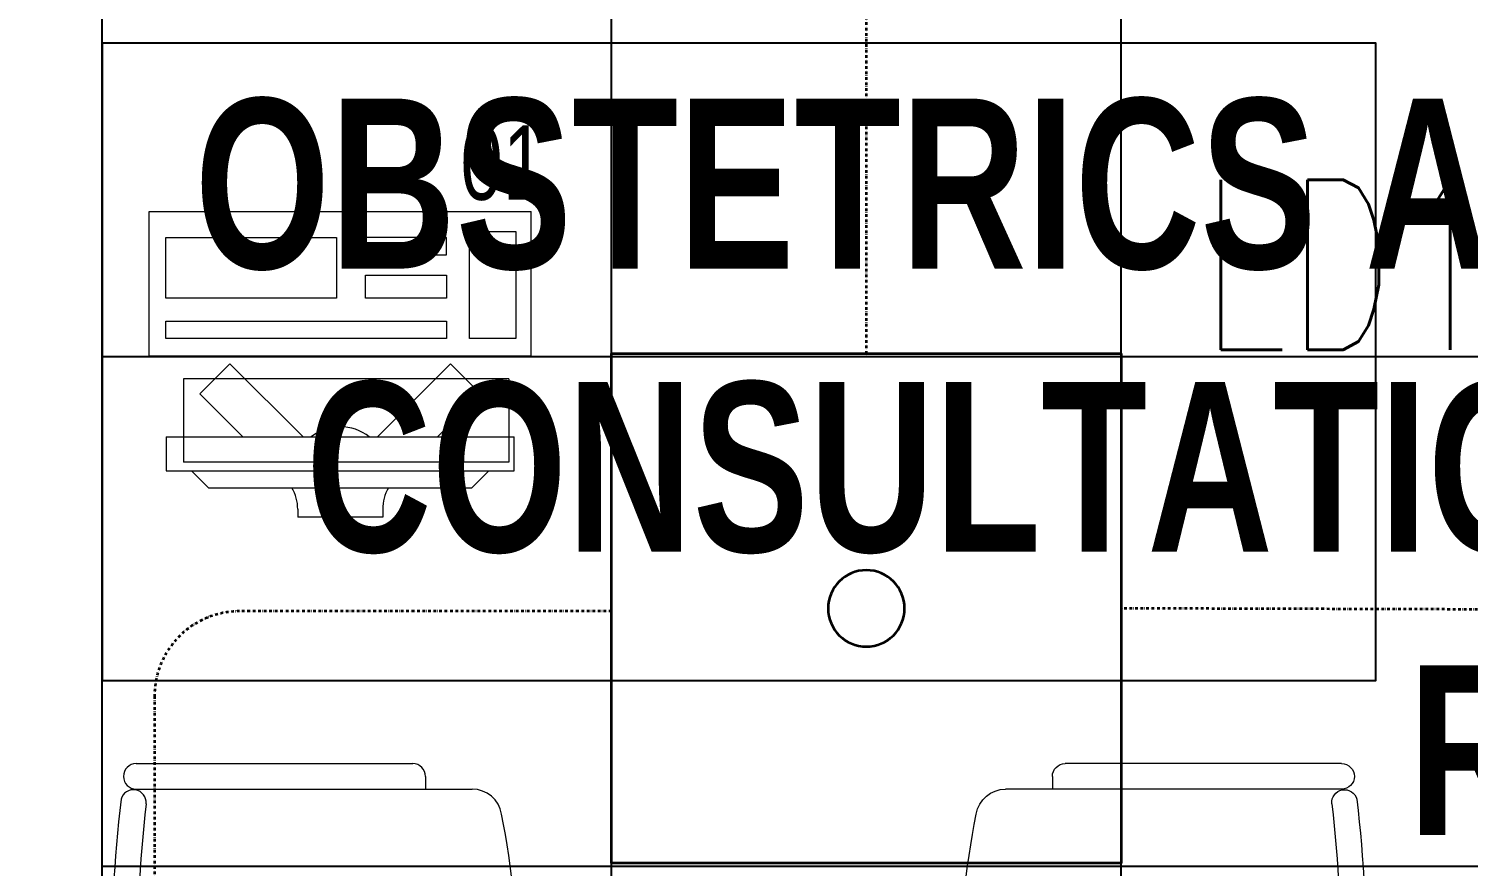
# Model space of a CAD drawing. Extents: x -12260 to 57327, y -29287 to 19916.
# Drawn here: x 25790 to 27485, y -4410 to -3424 of the extents above; entities that cross this region are included whole.
import ezdxf
from ezdxf.enums import TextEntityAlignment as Align

# ---------------------------------------------------------------- set-up
doc = ezdxf.new("R2010")
doc.units = 0
doc.header["$LTSCALE"] = 0.25
doc.linetypes.add('DASHDOT', pattern=[25.4, 12.7, -6.35, 0, -6.35])
for name, color, linetype, lineweight in [('01-First Floor$0$72_EGR_BASE_TEXT', 252, 'Continuous', 5), ('01-First Floor$0$72_EGR_EQP_TAG', 142, 'Continuous', 5), ('01-First Floor$0$LOADING', 253, 'Continuous', 5), ('01-First Floor$0$Walls', 251, 'Continuous', 5), ('E-LITE-CIRC-NUMB', 6, 'Continuous', 25), ('E-LITE-CLNG', 150, 'Continuous', 35), ('E-LITE-CLNG-CNDT', 6, 'DASHDOT', 35), ('E-LITE-CTRL', 6, 'Continuous', 25), ('E-LITE-IDEN', 6, 'Continuous', 25)]:
    doc.layers.add(name, color=color, linetype=linetype, lineweight=lineweight)
doc.layers.add('01-First Floor$0$FALSE CEILING', color=251, linetype='Continuous')
doc.layers.add('01-First Floor$0$TME-NON MEDICAL FURNITURE', color=242, linetype='Continuous')
doc.styles.add('01-First Floor$0$X3G_ENTITY_257CFD', font='swisscl.ttf', dxfattribs={"height": 200})
doc.styles.add('01-First Floor$0$X3G_ENTITY_9EC9', font='swisscl.ttf', dxfattribs={"height": 0.2})
doc.styles.add('DC_SIMPLEX', font='SIMPLEX.shx', dxfattribs={"width": 0.7})

# ---------------------------------------------------------------- blocks, each defined once
blk = doc.blocks.new('01-First Floor$0$GF21016-P')
at = {"layer": '01-First Floor$0$LOADING', "extrusion": (-1.24384e-09, -1.20261e-09, -1)}
for p, q in [((0.0128, 0.0179), (0.0128, 0.4136)), ((0.4628, 0.0179), (0.4628, 0.4136)), ((-0.0022, 0.3585), (0.0128, 0.3585)), ((0.4778, 0.3585), (0.4628, 0.3585)), ((-0.0172, 0.0179), (-0.0172, 0.3435)), ((0.4928, 0.0179), (0.4928, 0.3435)), ((0.4778, 0.0029), (0.4778, 0.0029))]:
    blk.add_line(p, q, dxfattribs=at)
for centre, radius, start, end in [((-0.2378, -0.5362), 1.0036, 78.7568, 101.2432), ((-0.0478, 0.4136), 0.035, 0, 80.6557), ((-0.4278, 0.4136), 0.035, 99.3443, 180), ((0.0022, 0.3435), 0.015, 0, 90), ((-0.4778, 0.3435), 0.015, 90, 180), ((0.0022, 0.0179), 0.015, 270, 0), ((0.0022, 0.0179), 0.015, 180, 270), ((-0.0284, 0.0145), 0.015, 284.3864, 95.5209), ((-0.2378, 1.8928), 1.8749, 263.6341, 276.3659), ((-0.4471, 0.0145), 0.015, 84.4791, 255.6136), ((-0.4778, 0.0179), 0.015, 270, 0), ((-0.4778, 0.0179), 0.015, 180, 270), ((-0.2378, 1.8734), 1.8855, 263.5119, 276.4881)]:
    blk.add_arc(centre, radius, start, end, dxfattribs=at)
blk = doc.blocks.new('01-First Floor$0$ITCWLS1-P')
at = {"layer": '01-First Floor$0$LOADING'}
for p, q in [((-0.17, 0.45), (-0.17, 0)), ((-0.17, 0.45), (0, 0.45)), ((0, 0.45), (0, 0)), ((-0.2651, 0.43, 0), (-0.3051, 0.43, 0)), ((-0.3051, 0.43, 0), (-0.3051, 0.02, 0)), ((-0.2651, 0.43, 0), (-0.2651, 0.02, 0)), ((-0.1496, 0.4305), (-0.1291, 0.4305)), ((-0.1291, 0.4305), (-0.1291, 0.4089)), ((-0.197, 0.4094), (-0.295, 0.4094)), ((-0.295, 0.0264), (-0.295, 0.4094)), ((-0.197, 0.0264), (-0.197, 0.4094)), ((-0.3251, 0.38, 0), (-0.3051, 0.4, 0)), ((-0.3251, 0.38, 0), (-0.3251, 0.07, 0)), ((-0.3503, 0.275), (-0.3596, 0.275)), ((-0.3596, 0.175), (-0.3596, 0.275)), ((-0.3503, 0.175), (-0.3596, 0.175)), ((-0.3251, 0.07, 0), (-0.3051, 0.05, 0)), ((-0.3051, 0.02, 0), (-0.2651, 0.02, 0)), ((-0.197, 0.0264), (-0.295, 0.0264)), ((-0.17, 0), (0, 0))]:
    blk.add_line(p, q, dxfattribs=at)
at = {"layer": '01-First Floor$0$LOADING', "extrusion": (2.48281e-10, 3.18408e-10, -1)}
for p, q in [((-0.2651, 0.3395), (-0.2144, 0.3902)), ((-0.1791, 0.3548), (-0.2144, 0.3902)), ((-0.2651, 0.2688), (-0.1791, 0.3548))]:
    blk.add_line(p, q, dxfattribs=at)
at = {"layer": '01-First Floor$0$LOADING', "extrusion": (2.48281e-10, -3.18408e-10, -1)}
for p, q in [((-0.2651, 0.1812), (-0.1791, 0.0952)), ((-0.2651, 0.1105), (-0.2144, 0.0598)), ((-0.1791, 0.0952), (-0.2144, 0.0598))]:
    blk.add_line(p, q, dxfattribs=at)
at = {"layer": '01-First Floor$0$LOADING'}
for points in [[(-0.1291, 0.4089), (-0.1291, 0.1), (-0.1496, 0.1), (-0.1496, 0.4305)], [(-0.1496, 0.1), (-0.1496, 0.1), (-0.1496, 0.1), (-0.1496, 0.1), (-0.1496, 0.1), (-0.1496, 0.1), (-0.1496, 0.1), (-0.1496, 0.1), (-0.1496, 0.1)], [(-0.1496, 0.1), (-0.1496, 0.1), (-0.1496, 0.1), (-0.1496, 0.1), (-0.1496, 0.1), (-0.1496, 0.1), (-0.1496, 0.1), (-0.1496, 0.1), (-0.1496, 0.1), (-0.1496, 0.1), (-0.1496, 0.1), (-0.1496, 0.1), (-0.1496, 0.1), (-0.1496, 0.1), (-0.1496, 0.1), (-0.1496, 0.1), (-0.1496, 0.1), (-0.1496, 0.1)], [(-0.1496, 0.1), (-0.1496, 0.1), (-0.1496, 0.1), (-0.1496, 0.1), (-0.1496, 0.1), (-0.1496, 0.1), (-0.1496, 0.1), (-0.1496, 0.1), (-0.1496, 0.1), (-0.1496, 0.1)], [(-0.1496, 0.1), (-0.1496, 0.1), (-0.1496, 0.1), (-0.1496, 0.1), (-0.1496, 0.1), (-0.1496, 0.1), (-0.1496, 0.1)], [(-0.1496, 0.1), (-0.1496, 0.1), (-0.1496, 0.1), (-0.1496, 0.1), (-0.1496, 0.1), (-0.1496, 0.1), (-0.1496, 0.1), (-0.1496, 0.1), (-0.1496, 0.1), (-0.1496, 0.1)], [(-0.1496, 0.1), (-0.1496, 0.1), (-0.1496, 0.1), (-0.1496, 0.1), (-0.1496, 0.1), (-0.1496, 0.1), (-0.1496, 0.1), (-0.1496, 0.1), (-0.1496, 0.1), (-0.1496, 0.1), (-0.1496, 0.1), (-0.1496, 0.1), (-0.1496, 0.1), (-0.1496, 0.1), (-0.1496, 0.1)], [(-0.1496, 0.1), (-0.1496, 0.1), (-0.1496, 0.1), (-0.1496, 0.1), (-0.1496, 0.1), (-0.1496, 0.1), (-0.1496, 0.1), (-0.1496, 0.1), (-0.1496, 0.1), (-0.1496, 0.1)], [(-0.1496, 0.1), (-0.1496, 0.1), (-0.1496, 0.1), (-0.1496, 0.1), (-0.1496, 0.1), (-0.1496, 0.1), (-0.1496, 0.1), (-0.1496, 0.1), (-0.1496, 0.1), (-0.1496, 0.1)], [(-0.1496, 0.1), (-0.1496, 0.1), (-0.1496, 0.1), (-0.1496, 0.1), (-0.1496, 0.1), (-0.1496, 0.1), (-0.1496, 0.1), (-0.1496, 0.1), (-0.1496, 0.1), (-0.1496, 0.1), (-0.1496, 0.1), (-0.1496, 0.1), (-0.1496, 0.1), (-0.1496, 0.1), (-0.1496, 0.1), (-0.1496, 0.1), (-0.1496, 0.1), (-0.1496, 0.1), (-0.1496, 0.1), (-0.1496, 0.1), (-0.1496, 0.1), (-0.1496, 0.1), (-0.1496, 0.1), (-0.1496, 0.1), (-0.1496, 0.1), (-0.1496, 0.1), (-0.1496, 0.1), (-0.1496, 0.1), (-0.1496, 0.1), (-0.1496, 0.1), (-0.1496, 0.1), (-0.1496, 0.1), (-0.1496, 0.1), (-0.1496, 0.1), (-0.1496, 0.1), (-0.1496, 0.1), (-0.1496, 0.1), (-0.1496, 0.1), (-0.1496, 0.1), (-0.1496, 0.1), (-0.1496, 0.1), (-0.1496, 0.1), (-0.1496, 0.1), (-0.1496, 0.1), (-0.1496, 0.1), (-0.1496, 0.1), (-0.1496, 0.1), (-0.1496, 0.1), (-0.1496, 0.1), (-0.1496, 0.1), (-0.1496, 0.1), (-0.1496, 0.1), (-0.1496, 0.1), (-0.1496, 0.1)], [(-0.1496, 0.1), (-0.1496, 0.1), (-0.1496, 0.1), (-0.1496, 0.1), (-0.1496, 0.1), (-0.1496, 0.1), (-0.1496, 0.1), (-0.1496, 0.1), (-0.1496, 0.1), (-0.1496, 0.1), (-0.1496, 0.1), (-0.1496, 0.1), (-0.1496, 0.1), (-0.1496, 0.1), (-0.1496, 0.1), (-0.1496, 0.1), (-0.1496, 0.1), (-0.1496, 0.1), (-0.1496, 0.1), (-0.1496, 0.1), (-0.1496, 0.1), (-0.1496, 0.1), (-0.1496, 0.1), (-0.1496, 0.1), (-0.1496, 0.1), (-0.1496, 0.1), (-0.1496, 0.1), (-0.1496, 0.1), (-0.1496, 0.1), (-0.1496, 0.1), (-0.1496, 0.1), (-0.1496, 0.1), (-0.1496, 0.1), (-0.1496, 0.1), (-0.1496, 0.1), (-0.1496, 0.1), (-0.1496, 0.1), (-0.1496, 0.1), (-0.1496, 0.1), (-0.1496, 0.1), (-0.1496, 0.1), (-0.1496, 0.1), (-0.1496, 0.1), (-0.1496, 0.1), (-0.1496, 0.1), (-0.1496, 0.1), (-0.1496, 0.1), (-0.1496, 0.1), (-0.1496, 0.1), (-0.1496, 0.1), (-0.1496, 0.1), (-0.1496, 0.1), (-0.1496, 0.1), (-0.1496, 0.1), (-0.1496, 0.1), (-0.1496, 0.1), (-0.1496, 0.1), (-0.1496, 0.1), (-0.1496, 0.1), (-0.1496, 0.1), (-0.1496, 0.1), (-0.1496, 0.1), (-0.1496, 0.1), (-0.1496, 0.1), (-0.1496, 0.1), (-0.1496, 0.1), (-0.1496, 0.1), (-0.1496, 0.1), (-0.1496, 0.1), (-0.1496, 0.1), (-0.1496, 0.1), (-0.1496, 0.1), (-0.1496, 0.1), (-0.1496, 0.1), (-0.1496, 0.1), (-0.1496, 0.1), (-0.1496, 0.1), (-0.1496, 0.1), (-0.1496, 0.1), (-0.1496, 0.1), (-0.1496, 0.1), (-0.1496, 0.1), (-0.1496, 0.1), (-0.1496, 0.1), (-0.1496, 0.1), (-0.1496, 0.1), (-0.1496, 0.1), (-0.1496, 0.1), (-0.1496, 0.1)], [(-0.1496, 0.1), (-0.1496, 0.1), (-0.1496, 0.1), (-0.1496, 0.1), (-0.1496, 0.1), (-0.1496, 0.1), (-0.1496, 0.1), (-0.1496, 0.1), (-0.1496, 0.1), (-0.1496, 0.1), (-0.1496, 0.1), (-0.1496, 0.1)], [(-0.1496, 0.1), (-0.1496, 0.1), (-0.1496, 0.1), (-0.1496, 0.1), (-0.1496, 0.1), (-0.1496, 0.1), (-0.1496, 0.1)], [(-0.1496, 0.1), (-0.1496, 0.1), (-0.1496, 0.1), (-0.1496, 0.1), (-0.1496, 0.1), (-0.1496, 0.1), (-0.1496, 0.1), (-0.1496, 0.1), (-0.1496, 0.1), (-0.1496, 0.1), (-0.1496, 0.1), (-0.1496, 0.1), (-0.1496, 0.1), (-0.1496, 0.1), (-0.1496, 0.1), (-0.1496, 0.1), (-0.1496, 0.1)], [(-0.1496, 0.1), (-0.1496, 0.1), (-0.1496, 0.1), (-0.1496, 0.1), (-0.1496, 0.1), (-0.1496, 0.1), (-0.1496, 0.1), (-0.1496, 0.1), (-0.1496, 0.1), (-0.1496, 0.1), (-0.1496, 0.1), (-0.1496, 0.1), (-0.1496, 0.1), (-0.1496, 0.1), (-0.1496, 0.1), (-0.1496, 0.1), (-0.1496, 0.1), (-0.1496, 0.1), (-0.1496, 0.1), (-0.1496, 0.1), (-0.1496, 0.1), (-0.1496, 0.1), (-0.1496, 0.1), (-0.1496, 0.1), (-0.1496, 0.1), (-0.1496, 0.1), (-0.1496, 0.1), (-0.1496, 0.1), (-0.1496, 0.1), (-0.1496, 0.1), (-0.1496, 0.1), (-0.1496, 0.1), (-0.1496, 0.1), (-0.1496, 0.1), (-0.1496, 0.1), (-0.1496, 0.1), (-0.1496, 0.1), (-0.1496, 0.1), (-0.1496, 0.1), (-0.1496, 0.1), (-0.1496, 0.1), (-0.1496, 0.1), (-0.1496, 0.1), (-0.1496, 0.1), (-0.1496, 0.1), (-0.1496, 0.1), (-0.1496, 0.1), (-0.1496, 0.1), (-0.1496, 0.1), (-0.1496, 0.1), (-0.1496, 0.1), (-0.1496, 0.1), (-0.1496, 0.1), (-0.1496, 0.1), (-0.1496, 0.1), (-0.1496, 0.1), (-0.1496, 0.1), (-0.1496, 0.1), (-0.1496, 0.1), (-0.1496, 0.1), (-0.1496, 0.1), (-0.1496, 0.1), (-0.1496, 0.1), (-0.1496, 0.1), (-0.1496, 0.1), (-0.1496, 0.1), (-0.1496, 0.1), (-0.1496, 0.1), (-0.1496, 0.1), (-0.1496, 0.1), (-0.1496, 0.1), (-0.1496, 0.1), (-0.1496, 0.1), (-0.1496, 0.1), (-0.1496, 0.1), (-0.1496, 0.1), (-0.1496, 0.1), (-0.1496, 0.1), (-0.1496, 0.1), (-0.1496, 0.1), (-0.1496, 0.1), (-0.1496, 0.1), (-0.1496, 0.1), (-0.1496, 0.1), (-0.1496, 0.1), (-0.1496, 0.1), (-0.1496, 0.1), (-0.1496, 0.1), (-0.1496, 0.1), (-0.1496, 0.1), (-0.1496, 0.1), (-0.1496, 0.1), (-0.1496, 0.1), (-0.1496, 0.1), (-0.1496, 0.1), (-0.1496, 0.1), (-0.1496, 0.1), (-0.1496, 0.1), (-0.1496, 0.1), (-0.1496, 0.1), (-0.1496, 0.1), (-0.1496, 0.1), (-0.1496, 0.1), (-0.1496, 0.1), (-0.1496, 0.1), (-0.1496, 0.1), (-0.1496, 0.1), (-0.1496, 0.1), (-0.1496, 0.1), (-0.1496, 0.1), (-0.1496, 0.1)], [(-0.1496, 0.1), (-0.1496, 0.1), (-0.1496, 0.1), (-0.1496, 0.1), (-0.1496, 0.1), (-0.1496, 0.1), (-0.1496, 0.1), (-0.1496, 0.1)]]:
    blk.add_lwpolyline(points, dxfattribs=at)
for points in [[(-0.1019, 0.4305), (-0.0304, 0.4305), (-0.0304, 0.2294), (-0.1019, 0.2294)], [(-0.1019, 0.1954), (-0.0747, 0.1954), (-0.0747, 0.1), (-0.1019, 0.1)], [(-0.0304, 0.1954), (-0.0508, 0.1954), (-0.0508, 0.1), (-0.0304, 0.1)], [(-0.1496, 0.1), (-0.1496, 0.1), (-0.1496, 0.1), (-0.1496, 0.1), (-0.1496, 0.1), (-0.1496, 0.1), (-0.1496, 0.1), (-0.1496, 0.1), (-0.1496, 0.1), (-0.1496, 0.1), (-0.1496, 0.1), (-0.1496, 0.1), (-0.1496, 0.1), (-0.1496, 0.1), (-0.1496, 0.1), (-0.1496, 0.1), (-0.1496, 0.1), (-0.1496, 0.1), (-0.1496, 0.1), (-0.1496, 0.1), (-0.1496, 0.1), (-0.1496, 0.1), (-0.1496, 0.1), (-0.1496, 0.1), (-0.1496, 0.1), (-0.1496, 0.1), (-0.1496, 0.1), (-0.1496, 0.1), (-0.1496, 0.1), (-0.1496, 0.1), (-0.1496, 0.1), (-0.1496, 0.1), (-0.1496, 0.1), (-0.1496, 0.1), (-0.1496, 0.1), (-0.1496, 0.1), (-0.1496, 0.1), (-0.1496, 0.1), (-0.1496, 0.1), (-0.1496, 0.1), (-0.1496, 0.1), (-0.1496, 0.1), (-0.1496, 0.1), (-0.1496, 0.1), (-0.1496, 0.1), (-0.1496, 0.1), (-0.1496, 0.1), (-0.1496, 0.1), (-0.1496, 0.1), (-0.1496, 0.1), (-0.1496, 0.1), (-0.1496, 0.1), (-0.1496, 0.1), (-0.1496, 0.1), (-0.1496, 0.1), (-0.1496, 0.1), (-0.1496, 0.1), (-0.1496, 0.1), (-0.1496, 0.1), (-0.1496, 0.1), (-0.1496, 0.1), (-0.1496, 0.1), (-0.1496, 0.1), (-0.1496, 0.1), (-0.1496, 0.1), (-0.1496, 0.1), (-0.1496, 0.1), (-0.1496, 0.1), (-0.1496, 0.1), (-0.1496, 0.1), (-0.1496, 0.1), (-0.1496, 0.1), (-0.1496, 0.1), (-0.1496, 0.1), (-0.1496, 0.1), (-0.1496, 0.1), (-0.1496, 0.1), (-0.1496, 0.1), (-0.1496, 0.1), (-0.1496, 0.1), (-0.1496, 0.1), (-0.1496, 0.1), (-0.1496, 0.1), (-0.1496, 0.1), (-0.1496, 0.1), (-0.1496, 0.1), (-0.1496, 0.1), (-0.1496, 0.1), (-0.1496, 0.1), (-0.1496, 0.1), (-0.1496, 0.1), (-0.1496, 0.1), (-0.1496, 0.1), (-0.1496, 0.1), (-0.1496, 0.1), (-0.1496, 0.1), (-0.1496, 0.1), (-0.1496, 0.1), (-0.1496, 0.1), (-0.1496, 0.1), (-0.1496, 0.1), (-0.1496, 0.1), (-0.1496, 0.1), (-0.1496, 0.1), (-0.1496, 0.1), (-0.1496, 0.1), (-0.1496, 0.1), (-0.1496, 0.1), (-0.1496, 0.1), (-0.1496, 0.1), (-0.1496, 0.1), (-0.1496, 0.1), (-0.1496, 0.1), (-0.1496, 0.1), (-0.1496, 0.1), (-0.1496, 0.1), (-0.1496, 0.1), (-0.1496, 0.1), (-0.1496, 0.1), (-0.1496, 0.1), (-0.1496, 0.1), (-0.1496, 0.1), (-0.1496, 0.1), (-0.1496, 0.1), (-0.1496, 0.1), (-0.1496, 0.1), (-0.1496, 0.1), (-0.1496, 0.1), (-0.1496, 0.1), (-0.1496, 0.1), (-0.1496, 0.1), (-0.1496, 0.1), (-0.1496, 0.1), (-0.1496, 0.1), (-0.1496, 0.1), (-0.1496, 0.1), (-0.1496, 0.1), (-0.1496, 0.1), (-0.1496, 0.1), (-0.1496, 0.1), (-0.1496, 0.1), (-0.1496, 0.1), (-0.1496, 0.1), (-0.1496, 0.1), (-0.1496, 0.1), (-0.1496, 0.1), (-0.1496, 0.1), (-0.1496, 0.1), (-0.1496, 0.1), (-0.1496, 0.1), (-0.1496, 0.1), (-0.1496, 0.1), (-0.1496, 0.1), (-0.1496, 0.1), (-0.1496, 0.1), (-0.1496, 0.1), (-0.1496, 0.1), (-0.1496, 0.1), (-0.1496, 0.1), (-0.1496, 0.1), (-0.1496, 0.1), (-0.1496, 0.1), (-0.1496, 0.1), (-0.1496, 0.1), (-0.1496, 0.1), (-0.1496, 0.1), (-0.1496, 0.1), (-0.1496, 0.1), (-0.1496, 0.1), (-0.1496, 0.1), (-0.1496, 0.1), (-0.1496, 0.1), (-0.1496, 0.1), (-0.1496, 0.1), (-0.1496, 0.1), (-0.1496, 0.1), (-0.1496, 0.1), (-0.1496, 0.1), (-0.1496, 0.1), (-0.1496, 0.1), (-0.1496, 0.1), (-0.1496, 0.1), (-0.1496, 0.1), (-0.1496, 0.1), (-0.1496, 0.1), (-0.1496, 0.1), (-0.1496, 0.1), (-0.1496, 0.1), (-0.1496, 0.1), (-0.1496, 0.1), (-0.1496, 0.1), (-0.1496, 0.1), (-0.1496, 0.1), (-0.1496, 0.1), (-0.1496, 0.1), (-0.1496, 0.1), (-0.1496, 0.1), (-0.1496, 0.1), (-0.1496, 0.1), (-0.1496, 0.1), (-0.1496, 0.1), (-0.1496, 0.1), (-0.1496, 0.1), (-0.1496, 0.1), (-0.1496, 0.1), (-0.1496, 0.1), (-0.1496, 0.1), (-0.1496, 0.1), (-0.1496, 0.1), (-0.1496, 0.1), (-0.1496, 0.1), (-0.1496, 0.1), (-0.1496, 0.1), (-0.1496, 0.1), (-0.1496, 0.1), (-0.1496, 0.1), (-0.1496, 0.1), (-0.1496, 0.1), (-0.1496, 0.1), (-0.1496, 0.1), (-0.1496, 0.1), (-0.1496, 0.1), (-0.1496, 0.1), (-0.1496, 0.1), (-0.1496, 0.1), (-0.1496, 0.1), (-0.1496, 0.1), (-0.1496, 0.1), (-0.1496, 0.1), (-0.1496, 0.1), (-0.1496, 0.1), (-0.1496, 0.1), (-0.1496, 0.1), (-0.1496, 0.1), (-0.1496, 0.1), (-0.1496, 0.1), (-0.1496, 0.1), (-0.1496, 0.1), (-0.1496, 0.1), (-0.1496, 0.1), (-0.1496, 0.1), (-0.1496, 0.1), (-0.1496, 0.1), (-0.1496, 0.1), (-0.1496, 0.1), (-0.1496, 0.1), (-0.1496, 0.1), (-0.1496, 0.1), (-0.1496, 0.1), (-0.1496, 0.1), (-0.1496, 0.1), (-0.1496, 0.1), (-0.1496, 0.1), (-0.1496, 0.1), (-0.1496, 0.1), (-0.1496, 0.1), (-0.1496, 0.1), (-0.1496, 0.1), (-0.1496, 0.1), (-0.1496, 0.1), (-0.1496, 0.1), (-0.1496, 0.1), (-0.1496, 0.1), (-0.1496, 0.1), (-0.1496, 0.1), (-0.1496, 0.1), (-0.1496, 0.1), (-0.1496, 0.1), (-0.1496, 0.1), (-0.1496, 0.1), (-0.1496, 0.1), (-0.1496, 0.1), (-0.1496, 0.1), (-0.1496, 0.1), (-0.1496, 0.1), (-0.1496, 0.1), (-0.1496, 0.1)], [(-0.1496, 0.1), (-0.1496, 0.1), (-0.1496, 0.1), (-0.1496, 0.1), (-0.1496, 0.1), (-0.1496, 0.1), (-0.1496, 0.1), (-0.1496, 0.1), (-0.1496, 0.1), (-0.1496, 0.1), (-0.1496, 0.1), (-0.1496, 0.1), (-0.1496, 0.1), (-0.1496, 0.1), (-0.1496, 0.1), (-0.1496, 0.1), (-0.1496, 0.1), (-0.1496, 0.1), (-0.1496, 0.1), (-0.1496, 0.1), (-0.1496, 0.1), (-0.1496, 0.1), (-0.1496, 0.1), (-0.1496, 0.1), (-0.1496, 0.1), (-0.1496, 0.1), (-0.1496, 0.1), (-0.1496, 0.1), (-0.1496, 0.1), (-0.1496, 0.1), (-0.1496, 0.1), (-0.1496, 0.1), (-0.1496, 0.1), (-0.1496, 0.1), (-0.1496, 0.1), (-0.1496, 0.1), (-0.1496, 0.1), (-0.1496, 0.1), (-0.1496, 0.1), (-0.1496, 0.1), (-0.1496, 0.1), (-0.1496, 0.1), (-0.1496, 0.1), (-0.1496, 0.1), (-0.1496, 0.1), (-0.1496, 0.1), (-0.1496, 0.1), (-0.1496, 0.1), (-0.1496, 0.1), (-0.1496, 0.1), (-0.1496, 0.1), (-0.1496, 0.1), (-0.1496, 0.1), (-0.1496, 0.1), (-0.1496, 0.1), (-0.1496, 0.1), (-0.1496, 0.1), (-0.1496, 0.1), (-0.1496, 0.1), (-0.1496, 0.1), (-0.1496, 0.1), (-0.1496, 0.1), (-0.1496, 0.1), (-0.1496, 0.1), (-0.1496, 0.1), (-0.1496, 0.1), (-0.1496, 0.1), (-0.1496, 0.1), (-0.1496, 0.1), (-0.1496, 0.1), (-0.1496, 0.1), (-0.1496, 0.1), (-0.1496, 0.1), (-0.1496, 0.1), (-0.1496, 0.1), (-0.1496, 0.1), (-0.1496, 0.1), (-0.1496, 0.1), (-0.1496, 0.1), (-0.1496, 0.1), (-0.1496, 0.1), (-0.1496, 0.1), (-0.1496, 0.1), (-0.1496, 0.1), (-0.1496, 0.1), (-0.1496, 0.1), (-0.1496, 0.1), (-0.1496, 0.1), (-0.1496, 0.1), (-0.1496, 0.1), (-0.1496, 0.1), (-0.1496, 0.1), (-0.1496, 0.1), (-0.1496, 0.1), (-0.1496, 0.1), (-0.1496, 0.1), (-0.1496, 0.1), (-0.1496, 0.1), (-0.1496, 0.1), (-0.1496, 0.1), (-0.1496, 0.1), (-0.1496, 0.1), (-0.1496, 0.1), (-0.1496, 0.1), (-0.1496, 0.1), (-0.1496, 0.1), (-0.1496, 0.1), (-0.1496, 0.1), (-0.1496, 0.1), (-0.1496, 0.1), (-0.1496, 0.1), (-0.1496, 0.1), (-0.1496, 0.1), (-0.1496, 0.1), (-0.1496, 0.1), (-0.1496, 0.1), (-0.1496, 0.1), (-0.1496, 0.1), (-0.1496, 0.1), (-0.1496, 0.1), (-0.1496, 0.1), (-0.1496, 0.1), (-0.1496, 0.1), (-0.1496, 0.1), (-0.1496, 0.1), (-0.1496, 0.1), (-0.1496, 0.1), (-0.1496, 0.1), (-0.1496, 0.1), (-0.1496, 0.1), (-0.1496, 0.1), (-0.1496, 0.1), (-0.1496, 0.1), (-0.1496, 0.1), (-0.1496, 0.1), (-0.1496, 0.1), (-0.1496, 0.1), (-0.1496, 0.1), (-0.1496, 0.1), (-0.1496, 0.1), (-0.1496, 0.1), (-0.1496, 0.1), (-0.1496, 0.1), (-0.1496, 0.1), (-0.1496, 0.1), (-0.1496, 0.1), (-0.1496, 0.1), (-0.1496, 0.1), (-0.1496, 0.1), (-0.1496, 0.1), (-0.1496, 0.1), (-0.1496, 0.1), (-0.1496, 0.1), (-0.1496, 0.1), (-0.1496, 0.1), (-0.1496, 0.1), (-0.1496, 0.1), (-0.1496, 0.1), (-0.1496, 0.1), (-0.1496, 0.1), (-0.1496, 0.1), (-0.1496, 0.1), (-0.1496, 0.1), (-0.1496, 0.1), (-0.1496, 0.1), (-0.1496, 0.1), (-0.1496, 0.1), (-0.1496, 0.1), (-0.1496, 0.1), (-0.1496, 0.1), (-0.1496, 0.1), (-0.1496, 0.1), (-0.1496, 0.1), (-0.1496, 0.1), (-0.1496, 0.1), (-0.1496, 0.1), (-0.1496, 0.1), (-0.1496, 0.1), (-0.1496, 0.1), (-0.1496, 0.1), (-0.1496, 0.1), (-0.1496, 0.1), (-0.1496, 0.1), (-0.1496, 0.1), (-0.1496, 0.1), (-0.1496, 0.1), (-0.1496, 0.1), (-0.1496, 0.1), (-0.1496, 0.1), (-0.1496, 0.1), (-0.1496, 0.1), (-0.1496, 0.1), (-0.1496, 0.1), (-0.1496, 0.1), (-0.1496, 0.1), (-0.1496, 0.1), (-0.1496, 0.1), (-0.1496, 0.1), (-0.1496, 0.1), (-0.1496, 0.1), (-0.1496, 0.1), (-0.1496, 0.1), (-0.1496, 0.1), (-0.1496, 0.1), (-0.1496, 0.1), (-0.1496, 0.1), (-0.1496, 0.1), (-0.1496, 0.1), (-0.1496, 0.1), (-0.1496, 0.1), (-0.1496, 0.1), (-0.1496, 0.1), (-0.1496, 0.1), (-0.1496, 0.1)], [(-0.1496, 0.1), (-0.1496, 0.1), (-0.1496, 0.1), (-0.1496, 0.1), (-0.1496, 0.1), (-0.1496, 0.1), (-0.1496, 0.1), (-0.1496, 0.1), (-0.1496, 0.1), (-0.1496, 0.1), (-0.1496, 0.1), (-0.1496, 0.1), (-0.1496, 0.1), (-0.1496, 0.1), (-0.1496, 0.1), (-0.1496, 0.1), (-0.1496, 0.1), (-0.1496, 0.1), (-0.1496, 0.1), (-0.1496, 0.1), (-0.1496, 0.1), (-0.1496, 0.1), (-0.1496, 0.1), (-0.1496, 0.1), (-0.1496, 0.1), (-0.1496, 0.1), (-0.1496, 0.1), (-0.1496, 0.1), (-0.1496, 0.1), (-0.1496, 0.1), (-0.1496, 0.1), (-0.1496, 0.1), (-0.1496, 0.1), (-0.1496, 0.1), (-0.1496, 0.1), (-0.1496, 0.1), (-0.1496, 0.1), (-0.1496, 0.1), (-0.1496, 0.1), (-0.1496, 0.1), (-0.1496, 0.1), (-0.1496, 0.1), (-0.1496, 0.1), (-0.1496, 0.1), (-0.1496, 0.1), (-0.1496, 0.1), (-0.1496, 0.1), (-0.1496, 0.1), (-0.1496, 0.1), (-0.1496, 0.1), (-0.1496, 0.1), (-0.1496, 0.1), (-0.1496, 0.1), (-0.1496, 0.1), (-0.1496, 0.1), (-0.1496, 0.1), (-0.1496, 0.1), (-0.1496, 0.1), (-0.1496, 0.1), (-0.1496, 0.1), (-0.1496, 0.1), (-0.1496, 0.1), (-0.1496, 0.1), (-0.1496, 0.1), (-0.1496, 0.1), (-0.1496, 0.1), (-0.1496, 0.1), (-0.1496, 0.1), (-0.1496, 0.1), (-0.1496, 0.1), (-0.1496, 0.1), (-0.1496, 0.1), (-0.1496, 0.1), (-0.1496, 0.1), (-0.1496, 0.1), (-0.1496, 0.1), (-0.1496, 0.1), (-0.1496, 0.1), (-0.1496, 0.1), (-0.1496, 0.1), (-0.1496, 0.1), (-0.1496, 0.1), (-0.1496, 0.1), (-0.1496, 0.1), (-0.1496, 0.1), (-0.1496, 0.1), (-0.1496, 0.1), (-0.1496, 0.1), (-0.1496, 0.1), (-0.1496, 0.1), (-0.1496, 0.1), (-0.1496, 0.1), (-0.1496, 0.1), (-0.1496, 0.1), (-0.1496, 0.1), (-0.1496, 0.1), (-0.1496, 0.1), (-0.1496, 0.1), (-0.1496, 0.1), (-0.1496, 0.1), (-0.1496, 0.1), (-0.1496, 0.1), (-0.1496, 0.1), (-0.1496, 0.1), (-0.1496, 0.1), (-0.1496, 0.1), (-0.1496, 0.1), (-0.1496, 0.1), (-0.1496, 0.1), (-0.1496, 0.1), (-0.1496, 0.1), (-0.1496, 0.1), (-0.1496, 0.1), (-0.1496, 0.1), (-0.1496, 0.1), (-0.1496, 0.1), (-0.1496, 0.1), (-0.1496, 0.1), (-0.1496, 0.1), (-0.1496, 0.1), (-0.1496, 0.1), (-0.1496, 0.1), (-0.1496, 0.1), (-0.1496, 0.1), (-0.1496, 0.1), (-0.1496, 0.1), (-0.1496, 0.1), (-0.1496, 0.1), (-0.1496, 0.1), (-0.1496, 0.1), (-0.1496, 0.1), (-0.1496, 0.1), (-0.1496, 0.1), (-0.1496, 0.1), (-0.1496, 0.1), (-0.1496, 0.1), (-0.1496, 0.1), (-0.1496, 0.1), (-0.1496, 0.1), (-0.1496, 0.1), (-0.1496, 0.1), (-0.1496, 0.1), (-0.1496, 0.1), (-0.1496, 0.1), (-0.1496, 0.1), (-0.1496, 0.1), (-0.1496, 0.1), (-0.1496, 0.1), (-0.1496, 0.1), (-0.1496, 0.1), (-0.1496, 0.1), (-0.1496, 0.1), (-0.1496, 0.1), (-0.1496, 0.1), (-0.1496, 0.1), (-0.1496, 0.1), (-0.1496, 0.1), (-0.1496, 0.1), (-0.1496, 0.1), (-0.1496, 0.1), (-0.1496, 0.1), (-0.1496, 0.1), (-0.1496, 0.1), (-0.1496, 0.1), (-0.1496, 0.1), (-0.1496, 0.1), (-0.1496, 0.1), (-0.1496, 0.1), (-0.1496, 0.1), (-0.1496, 0.1), (-0.1496, 0.1), (-0.1496, 0.1), (-0.1496, 0.1), (-0.1496, 0.1), (-0.1496, 0.1), (-0.1496, 0.1), (-0.1496, 0.1), (-0.1496, 0.1), (-0.1496, 0.1), (-0.1496, 0.1), (-0.1496, 0.1), (-0.1496, 0.1), (-0.1496, 0.1), (-0.1496, 0.1), (-0.1496, 0.1), (-0.1496, 0.1), (-0.1496, 0.1), (-0.1496, 0.1), (-0.1496, 0.1), (-0.1496, 0.1), (-0.1496, 0.1), (-0.1496, 0.1), (-0.1496, 0.1), (-0.1496, 0.1), (-0.1496, 0.1), (-0.1496, 0.1), (-0.1496, 0.1), (-0.1496, 0.1), (-0.1496, 0.1), (-0.1496, 0.1), (-0.1496, 0.1), (-0.1496, 0.1), (-0.1496, 0.1), (-0.1496, 0.1), (-0.1496, 0.1), (-0.1496, 0.1), (-0.1496, 0.1), (-0.1496, 0.1), (-0.1496, 0.1), (-0.1496, 0.1), (-0.1496, 0.1), (-0.1496, 0.1), (-0.1496, 0.1), (-0.1496, 0.1), (-0.1496, 0.1), (-0.1496, 0.1), (-0.1496, 0.1), (-0.1496, 0.1), (-0.1496, 0.1)], [(-0.1496, 0.0727), (-0.0236, 0.0727), (-0.0236, 0.0182), (-0.1496, 0.0182)]]:
    blk.add_lwpolyline(points, close=True, dxfattribs=at)
for centre, radius, start, end in [((-0.3503, 0.325), 0.05, 270, 300.3093), ((-0.3089, 0.225), 0.0556, 321.9431, 38.0569), ((-0.3503, 0.125), 0.05, 59.6907, 90)]:
    blk.add_arc(centre, radius, start, end, dxfattribs=at)
blk = doc.blocks.new('01-First Floor')
at = {"layer": '01-First Floor$0$FALSE CEILING', "linetype": 'Continuous'}
for p, q in [((26476, -6810), (26476, -2810)), ((27076, -6810), (27076, -2810)), ((25876, -3810), (29376, -3810)), ((25876, -4410), (29376, -4410))]:
    blk.add_line(p, q, dxfattribs=at)
at = {"layer": '01-First Floor$0$FALSE CEILING'}
blk.add_lwpolyline([(29376, -6810), (25876, -6810), (25876, -2810), (29376, -2810)], close=True, dxfattribs=at)
at = {"layer": '01-First Floor$0$FALSE CEILING', "elevation": -0.1}
blk.add_lwpolyline([(25876, -3441.4), (25876, -4191.4), (27376, -4191.4), (27376, -3441.4)], close=True, dxfattribs=at)
at = {"layer": '01-First Floor$0$LOADING', "elevation": -0.1}
blk.add_lwpolyline([(25876, -3441.4), (25876, -4191.4), (27376, -4191.4), (27376, -3441.4)], close=True, dxfattribs=at)
at = {"layer": '01-First Floor$0$Walls'}
blk.add_line((25876, -2810), (25876, -5730), dxfattribs=at)
at = {"layer": '01-First Floor$0$LOADING', "extrusion": (-1.93991e-16, 8.01373e-06, 1), "xscale": 1000.000000000013, "yscale": 1000.000000000013, "zscale": 1000.000000000013, "rotation": 90.00000000000001}
blk.add_blockref('01-First Floor$0$ITCWLS1-P', (26381.5, -3639.5, -0.1), dxfattribs=at)
at = {"layer": '01-First Floor$0$TME-NON MEDICAL FURNITURE', "color": 1, "extrusion": (-1.86519e-05, 4.75185e-05, 1), "xscale": -1000.000000000004, "yscale": 1000.000000000004, "zscale": -1000.000000000004, "rotation": 270.0000250975433}
blk.add_blockref('01-First Floor$0$GF21016-P', (25898.4, -4782.1, -0.9), dxfattribs=at)
at = {"layer": '01-First Floor$0$TME-NON MEDICAL FURNITURE', "color": 1, "extrusion": (1.86519e-05, 4.75185e-05, 1), "xscale": 1000.000000000004, "yscale": 1000.000000000004, "zscale": -1000.000000000001, "rotation": 89.99997490245674}
blk.add_blockref('01-First Floor$0$GF21016-P', (27353.6, -4782.1, 0.1), dxfattribs=at)
at = {"layer": '01-First Floor$0$72_EGR_BASE_TEXT', "insert": (27733.3, -3506.6), "char_height": 200, "width": 3714.666, "attachment_point": 2, "style": '01-First Floor$0$X3G_ENTITY_9EC9'}
blk.add_mtext('{\\fSwis721 LtCn BT|b1|i0|c0|p34;OBSTETRICS AND GYNAECOLOGY CONSULTATION / EXAMINATION ROOM}', dxfattribs=at)
at = {"layer": '01-First Floor$0$72_EGR_EQP_TAG', "insert": (26348, -3538.2, -0.1), "char_height": 87.47, "attachment_point": 2, "style": '01-First Floor$0$X3G_ENTITY_257CFD'}
blk.add_mtext('01', dxfattribs=at)
blk = doc.blocks.new('*U25')
blk.add_lwpolyline([(-300, 300), (-300, -300), (300, -300), (300, 300)], close=True)
blk.add_circle((0, 0), 45)
at = {"layer": 'E-LITE-CIRC-NUMB', "style": 'DC_SIMPLEX', "width": 0.7, "flags": 8}
blk.add_attdef('CIRCUIT', text='', height=200, rotation=0, dxfattribs=at).set_placement((-473.9, 300), align=Align.RIGHT)
at = {"layer": 'E-LITE-CTRL', "style": 'DC_SIMPLEX', "width": 0.7, "flags": 8}
blk.add_attdef('CONTROL', (1118.9, -935), '', height=200, rotation=360, dxfattribs=at)
at = {"layer": 'E-LITE-IDEN', "style": 'DC_SIMPLEX', "width": 0.7, "flags": 8}
blk.add_attdef('TYPE', (460.4, 457.6), '', height=200, rotation=360, dxfattribs=at)

msp = doc.modelspace()

# ---------------------------------------------------------------- linework, layer by layer
at = {"layer": 'E-LITE-CLNG-CNDT', "elevation": 0}
msp.add_lwpolyline([(7701.8, 2768.9), (7701.8, -2371, 0.414214), (7801.8, -2471), (26701, -2471, -0.414214), (26776, -2546), (26776, -3810)], format="xyb", dxfattribs=at)
at = {"layer": 'E-LITE-CLNG-CNDT'}
msp.add_lwpolyline([(26476, -4110), (26037.8, -4110, 0.414214), (25937.8, -4210), (25937.8, -5580.5)], format="xyb", dxfattribs=at)
msp.add_lwpolyline([(28276, -4110), (27076, -4106.6)], dxfattribs=at)

# ---------------------------------------------------------------- block references
at = {"layer": 'E-LITE-CLNG'}
ref = msp.add_blockref('*U25', (26776, -4106.6), dxfattribs=dict(at, xscale=-1))
ref.add_attrib('TYPE', 'LD1', (27169.5, -3802.1), dxfattribs={"layer": 'E-LITE-IDEN', "height": 200, "rotation": 0, "style": 'DC_SIMPLEX', "width": 0.7, "flags": 8})
at = {"layer": 'E-LITE-CLNG-CNDT'}
msp.add_blockref('01-First Floor', (0, 0), dxfattribs=at)

doc.saveas('drawing.dxf')
